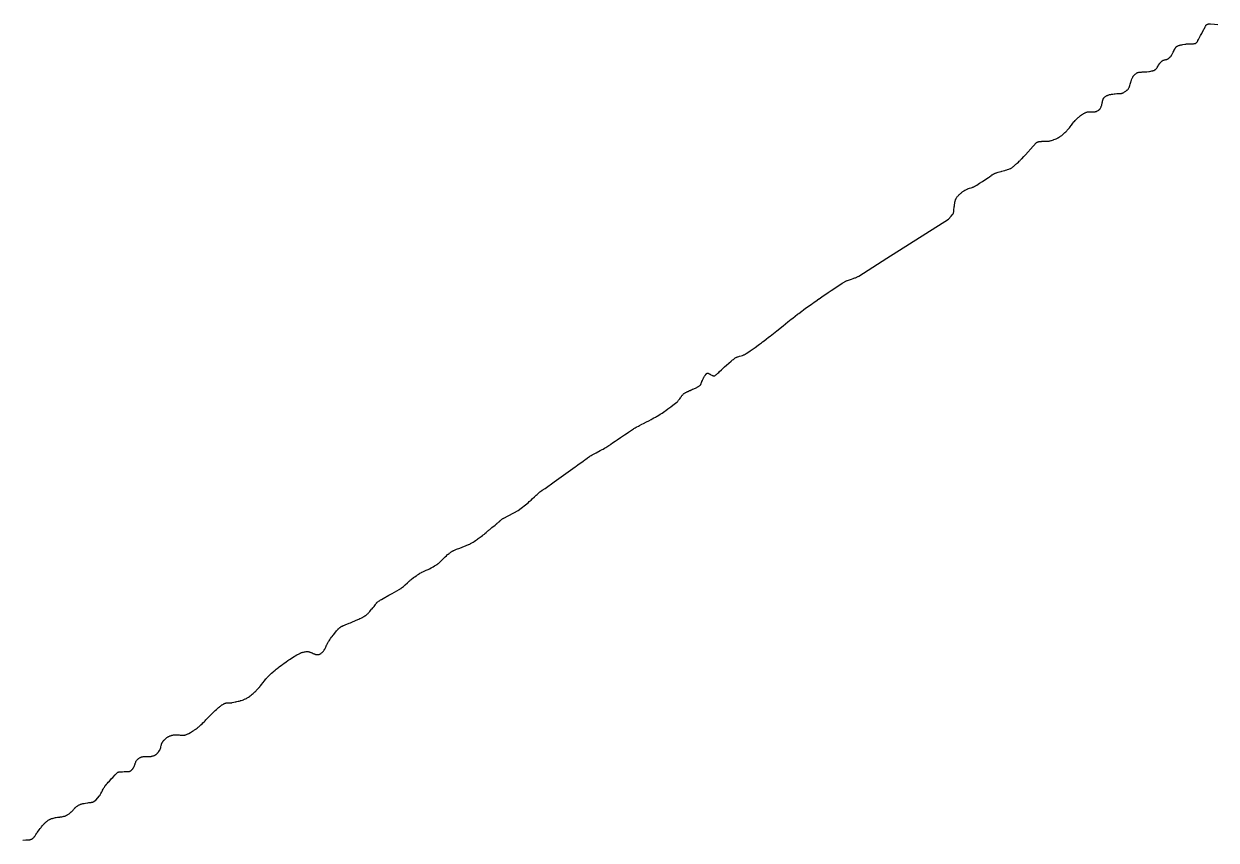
# Model space of a CAD drawing. Header units: millimetres. Extents: x 642261 to 742091, y 6812581 to 6930561.
# Drawn here: x 683251 to 686023, y 6817137 to 6819036 of the extents above; entities that cross this region are included whole.
import ezdxf

# ---------------------------------------------------------------- set-up
doc = ezdxf.new("R2010")
doc.units = ezdxf.units.MM
doc.layers.add('LimiteRegional', color=10, linetype='Continuous')

msp = doc.modelspace()

# ---------------------------------------------------------------- linework, layer by layer
at = {"layer": 'LimiteRegional', "color": 7, "linetype": 'Continuous'}
msp.add_lwpolyline([(683248.841, 6817136.739), (683255.729, 6817137.311), (683256.785, 6817137.385), (683258.899, 6817137.4751), (683261.721, 6817137.569), (683263.131, 6817137.6471), (683263.842, 6817137.7101), (683264.539, 6817137.772), (683265.243, 6817137.857), (683265.724, 6817137.9331), (683266.669, 6817138.1502), (683267.593, 6817138.446), (683268.196, 6817138.685), (683268.5921, 6817138.8611), (683269.37, 6817139.2541), (683270.222, 6817139.755), (683270.776, 6817140.12), (683271.139, 6817140.376), (683271.849, 6817140.9181), (683272.3681, 6817141.3471), (683273.368, 6817142.2581), (683274.316, 6817143.2251), (683274.918, 6817143.895), (683275.3071, 6817144.3501), (683276.05, 6817145.2751), (683276.843, 6817146.342), (683277.348, 6817147.0621), (683278.3141, 6817148.517), (683279.3316, 6817150.1266), (683281.09, 6817152.908), (683282.058, 6817154.3431), (683282.563, 6817155.0491), (683286.851, 6817160.8351), (683289.025, 6817163.6991), (683291.237, 6817166.54), (683292.361, 6817167.9521), (683294.655, 6817170.7571), (683295.827, 6817172.1501), (683297.622, 6817174.226), (683298.845, 6817175.573), (683299.472, 6817176.23), (683300.433, 6817177.1941), (683301.918, 6817178.5871), (683303.458, 6817179.912), (683304.248, 6817180.547), (683305.324, 6817181.364), (683305.872, 6817181.76), (683306.705, 6817182.336), (683307.981, 6817183.1601), (683309.144, 6817183.8511), (683309.734, 6817184.1811), (683310.633, 6817184.6561), (683312.009, 6817185.324), (683313.419, 6817185.9351), (683314.137, 6817186.218), (683315.782, 6817186.8132), (683316.883, 6817187.175), (683317.618, 6817187.4031), (683319.091, 6817187.826), (683320.199, 6817188.119), (683322.424, 6817188.646), (683324.661, 6817189.109), (683326.158, 6817189.39), (683329.17, 6817189.904), (683330.331, 6817190.078), (683332.659, 6817190.364), (683334.4679, 6817190.5572), (683335.769, 6817190.696), (683337.322, 6817190.879), (683338.871, 6817191.0961), (683339.644, 6817191.2221), (683341.645, 6817191.6021), (683342.6371, 6817191.821), (683344.114, 6817192.1911), (683345.578, 6817192.6191), (683346.304, 6817192.8571), (683347.747, 6817193.386), (683348.463, 6817193.6801), (683349.53, 6817194.1591), (683350.9791, 6817194.8921), (683351.915, 6817195.416), (683352.528, 6817195.779), (683353.7281, 6817196.537), (683354.608, 6817197.13), (683356.326, 6817198.369), (683358.002, 6817199.6642), (683361.298, 6817202.349), (683361.8031, 6817202.775), (683362.778, 6817203.661), (683363.714, 6817204.5831), (683364.321, 6817205.2152), (683365.504, 6817206.5071), (683366.6632, 6817207.8241), (683368.206, 6817209.5871), (683368.9891, 6817210.459), (683370.197, 6817211.7401), (683370.82, 6817212.3641), (683371.678, 6817213.1731), (683372.12, 6817213.5661), (683372.801, 6817214.1401), (683373.868, 6817214.9601), (683375.1751, 6817215.8751), (683375.8371, 6817216.3151), (683376.8421, 6817216.9531), (683378.373, 6817217.857), (683379.933, 6817218.6951), (683380.724, 6817219.0891), (683382.325, 6817219.8211), (683383.135, 6817220.1591), (683384.363, 6817220.63), (683386.0221, 6817221.187), (683386.86, 6817221.4351), (683388.13, 6817221.766), (683389.412, 6817222.0471), (683390.057, 6817222.169), (683391.446, 6817222.4081), (683394.227, 6817222.85), (683399.791, 6817223.686), (683402.5691, 6817224.134), (683403.299, 6817224.2431), (683404.7811, 6817224.4021), (683406.776, 6817224.5701), (683407.767, 6817224.6701), (683408.747, 6817224.804), (683409.2311, 6817224.8891), (683410.1831, 6817225.1031), (683410.65, 6817225.2361), (683411.336, 6817225.475), (683412.003, 6817225.7671), (683412.329, 6817225.9351), (683418.868, 6817229.488), (683426.789, 6817239.5171), (683427.103, 6817239.924), (683427.703, 6817240.7571), (683428.2701, 6817241.6131), (683428.6329, 6817242.1941), (683429.324, 6817243.3771), (683430.302, 6817245.1931), (683432.1811, 6817248.879), (683433.1579, 6817250.699), (683433.6721, 6817251.5921), (683434.356, 6817252.765), (683435.688, 6817255.135), (683437.45, 6817258.3091), (683438.35, 6817259.883), (683439.2781, 6817261.4381), (683439.756, 6817262.205), (683440.747, 6817263.7161), (683441.263, 6817264.4571), (683442.0671, 6817265.5481), (683442.2908, 6817265.83), (683442.911, 6817266.6111), (683443.35, 6817267.131), (683444.624, 6817268.5881), (683445.484, 6817269.5472), (683447.226, 6817271.4431), (683449.874, 6817274.2461), (683453.434, 6817277.955), (683455.208, 6817279.818), (683457.914, 6817282.6701), (683463.35, 6817288.3531), (683464.552, 6817289.6699), (683466.185, 6817291.51), (683467.032, 6817292.4011), (683467.9089, 6817293.236), (683468.361, 6817293.624), (683469.06, 6817294.157), (683469.703, 6817294.5751), (683470.034, 6817294.7611), (683470.541, 6817295.009), (683471.063, 6817295.216), (683471.33, 6817295.303), (683471.876, 6817295.4421), (683472.156, 6817295.4931), (683472.583, 6817295.5451), (683474.114, 6817295.666), (683477.177, 6817295.8481), (683480.241, 6817295.977), (683484.327, 6817296.12), (683485.7615, 6817296.1769), (683486.3701, 6817296.201), (683489.2259, 6817296.3101), (683493.0341, 6817296.4511), (683494.938, 6817296.5381), (683495.2701, 6817296.5641), (683495.922, 6817296.6621), (683496.559, 6817296.8181), (683496.975, 6817296.9531), (683497.788, 6817297.2901), (683498.383, 6817297.5962), (683498.771, 6817297.8232), (683499.533, 6817298.325), (683499.9049, 6817298.597), (683500.635, 6817299.178), (683501.346, 6817299.798), (683501.81, 6817300.227), (683502.717, 6817301.1101), (683503.325, 6817301.7461), (683503.707, 6817302.1761), (683504.422, 6817303.0511), (683504.759, 6817303.4961), (683505.396, 6817304.4011), (683505.996, 6817305.3261), (683507.132, 6817307.2331), (683507.414, 6817307.744), (683507.927, 6817308.789), (683508.382, 6817309.8571), (683508.6589, 6817310.5801), (683509.1671, 6817312.0461), (683509.3589, 6817312.6502), (683509.638, 6817313.529), (683510.26, 6817315.512), (683510.588, 6817316.499), (683511.126, 6817317.964), (683511.423, 6817318.6861), (683511.858, 6817319.635), (683512.093, 6817320.103), (683512.474, 6817320.7941), (683513.11, 6817321.807), (683513.832, 6817322.7901), (683514.342, 6817323.4091), (683514.695, 6817323.8061), (683515.43, 6817324.5651), (683516.007, 6817325.105), (683516.403, 6817325.451), (683517.224, 6817326.114), (683517.647, 6817326.432), (683518.522, 6817327.04), (683519.43, 6817327.6171), (683520.054, 6817327.985), (683521.345, 6817328.686), (683522.429, 6817329.219), (683522.972, 6817329.4661), (683523.788, 6817329.81), (683525.017, 6817330.269), (683526.257, 6817330.657), (683526.882, 6817330.8241), (683528.144, 6817331.1021), (683528.783, 6817331.213), (683529.75, 6817331.3441), (683531.014, 6817331.4391), (683531.858, 6817331.458), (683532.421, 6817331.454), (683533.549, 6817331.416), (683535.243, 6817331.309), (683537.501, 6817331.15), (683538.1484, 6817331.1197), (683538.63, 6817331.097), (683539.757, 6817331.0801), (683540.32, 6817331.0901), (683541.1631, 6817331.1331), (683544.045, 6817331.375), (683545.477, 6817331.533), (683546.904, 6817331.728), (683547.6151, 6817331.8421), (683549.033, 6817332.1101), (683549.74, 6817332.2652), (683550.799, 6817332.5281), (683552.207, 6817332.9412), (683552.909, 6817333.177), (683553.96, 6817333.571), (683555.0101, 6817334.016), (683555.5331, 6817334.259), (683556.067, 6817334.5251), (683557.091, 6817335.0981), (683558.06, 6817335.725), (683558.677, 6817336.1701), (683559.077, 6817336.4781), (683559.85, 6817337.12), (683560.68, 6817337.8821), (683561.212, 6817338.4102), (683562.231, 6817339.5121), (683562.7199, 6817340.0831), (683563.665, 6817341.259), (683564.5741, 6817342.4742), (683565.164, 6817343.3001), (683566.321, 6817344.9802), (683566.777, 6817345.6921), (683567.058, 6817346.176), (683567.568, 6817347.164), (683567.8, 6817347.6671), (683568.223, 6817348.6912), (683568.597, 6817349.7341), (683568.7306, 6817350.149), (683568.824, 6817350.439), (683569.232, 6817351.8662), (683569.77, 6817354.038), (683570.449, 6817356.952), (683570.816, 6817358.399), (683571.226, 6817359.83), (683571.453, 6817360.5371), (683571.828, 6817361.5832), (683572.203, 6817362.498), (683572.406, 6817362.949), (683572.734, 6817363.617), (683573.28, 6817364.597), (683573.9, 6817365.5481), (683574.24, 6817366.012), (683575.495, 6817367.606), (683576.139, 6817368.3811), (683577.126, 6817369.516), (683578.141, 6817370.6141), (683578.659, 6817371.1489), (683579.717, 6817372.1881), (683580.257, 6817372.6921), (683581.083, 6817373.428), (683582.212, 6817374.369), (683582.7899, 6817374.823), (683583.672, 6817375.4801), (683585.034, 6817376.414), (683586.285, 6817377.1881), (683586.48, 6817377.3), (683586.925, 6817377.5551), (683587.904, 6817378.0791), (683589.415, 6817378.805), (683590.453, 6817379.2471), (683590.981, 6817379.4561), (683591.785, 6817379.752), (683593.262, 6817380.231), (683594.247, 6817380.508), (683594.904, 6817380.6741), (683596.219, 6817380.967), (683597.207, 6817381.153), (683597.865, 6817381.263), (683599.183, 6817381.452), (683601.164, 6817381.6651), (683602.488, 6817381.7681), (683605.144, 6817381.904), (683605.767, 6817381.919), (683607.015, 6817381.903), (683608.263, 6817381.835), (683609.096, 6817381.766), (683610.762, 6817381.5879), (683612.43, 6817381.377), (683614.653, 6817381.0899), (683615.764, 6817380.961), (683617.43, 6817380.8101), (683617.9561, 6817380.7785), (683618.262, 6817380.7601), (683619.3711, 6817380.727), (683619.925, 6817380.7271), (683620.7561, 6817380.7511), (683622.001, 6817380.8471), (683623.4359, 6817381.038), (683624.383, 6817381.203), (683625.012, 6817381.33), (683626.259, 6817381.6231), (683627.1871, 6817381.8762), (683627.802, 6817382.0621), (683629.0251, 6817382.4702), (683629.632, 6817382.6929), (683630.839, 6817383.177), (683632.037, 6817383.7101), (683632.83, 6817384.0921), (683634.404, 6817384.9201), (683638.521, 6817387.2551), (683640.537, 6817388.439), (683643.507, 6817390.2451), (683646.414, 6817392.094), (683647.843, 6817393.0391), (683650.6531, 6817394.9741), (683652.035, 6817395.9671), (683654.076, 6817397.493), (683655.861, 6817398.8871), (683656.7431, 6817399.5991), (683658.053, 6817400.6871), (683659.9871, 6817402.3651), (683661.8851, 6817404.1021), (683662.821, 6817404.994), (683665.5131, 6817407.6382), (683667.285, 6817409.4171), (683670.788, 6817413.005), (683672.3353, 6817414.6144), (683674.259, 6817416.615), (683678.879, 6817421.427), (683681.203, 6817423.8191), (683684.728, 6817427.372), (683686.515, 6817429.1271), (683688.407, 6817430.9551), (683692.214, 6817434.5781), (683696.055, 6817438.164), (683698.637, 6817440.54), (683703.857, 6817445.2691), (683705.655, 6817446.8421), (683706.571, 6817447.6081), (683707.967, 6817448.7261), (683709.393, 6817449.802), (683710.117, 6817450.323), (683711.592, 6817451.328), (683712.343, 6817451.8091), (683713.488, 6817452.5041), (683715.049, 6817453.376), (683715.845, 6817453.787), (683717.06, 6817454.37), (683718.301, 6817454.9121), (683718.931, 6817455.1661), (683719.528, 6817455.3841), (683719.9291, 6817455.5121), (683720.736, 6817455.733), (683721.142, 6817455.827), (683721.96, 6817455.982), (683722.784, 6817456.1), (683723.336, 6817456.161), (683724.448, 6817456.2441), (683725.286, 6817456.2791), (683726.97, 6817456.299), (683730.349, 6817456.2781), (683732.031, 6817456.314), (683733.145, 6817456.3821), (683733.699, 6817456.4331), (683734.526, 6817456.5361), (683735.755, 6817456.7581), (683739.266, 6817457.5142), (683742.3543, 6817458.181), (683743.943, 6817458.524), (683746.276, 6817459.0481), (683749.763, 6817459.8811), (683751.499, 6817460.3262), (683753.804, 6817460.9571), (683754.953, 6817461.2912), (683756.67, 6817461.8171), (683759.229, 6817462.672), (683761.487, 6817463.5061), (683762.61, 6817463.9521), (683764.285, 6817464.6591), (683765.948, 6817465.4161), (683766.775, 6817465.814), (683768.42, 6817466.6511), (683769.2381, 6817467.092), (683770.4581, 6817467.781), (683771.496, 6817468.396), (683773.522, 6817469.667), (683775.4841, 6817470.9881), (683776.759, 6817471.8961), (683777.596, 6817472.5131), (683779.2391, 6817473.7721), (683781.0421, 6817475.228), (683782.221, 6817476.221), (683784.528, 6817478.2539), (683785.6611, 6817479.293), (683787.89, 6817481.411), (683790.083, 6817483.5761), (683791.531, 6817485.042), (683794.4111, 6817488.0201), (683795.542, 6817489.2211), (683796.285, 6817490.0291), (683797.748, 6817491.6651), (683799.558, 6817493.7732), (683799.89, 6817494.1599), (683801.289, 6817495.845), (683804.036, 6817499.254), (683806.743, 6817502.691), (683810.346, 6817507.27), (683812.166, 6817509.541), (683814.012, 6817511.7891), (683814.948, 6817512.902), (683816.371, 6817514.554), (683818.31, 6817516.721), (683819.3, 6817517.7861), (683820.815, 6817519.359), (683822.369, 6817520.899), (683823.162, 6817521.656), (683824.468, 6817522.8761), (683827.106, 6817525.2801), (683829.775, 6817527.6389), (683831.57, 6817529.189), (683835.2, 6817532.238), (683837.954, 6817534.4839), (683839.805, 6817535.965), (683843.538, 6817538.889), (683845.419, 6817540.3351), (683849.211, 6817543.2), (683853.037, 6817546.0351), (683855.606, 6817547.914), (683860.781, 6817551.6531), (683864.948, 6817554.6001), (683867.028, 6817556.033), (683870.152, 6817558.1361), (683873.297, 6817560.186), (683874.881, 6817561.192), (683878.083, 6817563.169), (683879.703, 6817564.141), (683882.164, 6817565.58), (683885.51, 6817567.464), (683887.215, 6817568.393), (683889.817, 6817569.771), (683892.478, 6817571.132), (683893.833, 6817571.8071), (683894.335, 6817572.0481), (683895.343, 6817572.492), (683896.355, 6817572.89), (683897.032, 6817573.1321), (683898.391, 6817573.563), (683899.413, 6817573.8451), (683900.095, 6817574.0171), (683901.463, 6817574.3241), (683903.519, 6817574.713), (683904.891, 6817574.94), (683907.632, 6817575.357), (683908.012, 6817575.4081), (683908.773, 6817575.4741), (683909.535, 6817575.4951), (683910.044, 6817575.484), (683911.063, 6817575.409), (683911.828, 6817575.309), (683912.339, 6817575.222), (683913.362, 6817575.0061), (683913.873, 6817574.8771), (683914.898, 6817574.5851), (683915.923, 6817574.25), (683916.607, 6817574.006), (683917.977, 6817573.4791), (683919.004, 6817573.055), (683921.061, 6817572.1641), (683923.7501, 6817570.9861), (683925.176, 6817570.389), (683926.547, 6817569.8561), (683927.232, 6817569.6079), (683928.5999, 6817569.1631), (683929.284, 6817568.9681), (683930.309, 6817568.717), (683931.333, 6817568.5211), (683931.845, 6817568.4451), (683932.753, 6817568.3501), (683933.207, 6817568.323), (683933.887, 6817568.3101), (683934.906, 6817568.3551), (683935.9231, 6817568.484), (683936.43, 6817568.582), (683937.107, 6817568.749), (683937.444, 6817568.8481), (683937.951, 6817569.0182), (683938.709, 6817569.3221), (683939.291, 6817569.5912), (683940.413, 6817570.1751), (683941.4791, 6817570.8211), (683942.1611, 6817571.2831), (683942.603, 6817571.6051), (683943.458, 6817572.279), (683944.3761, 6817573.0841), (683944.964, 6817573.6471), (683945.346, 6817574.0332), (683946.086, 6817574.829), (683946.622, 6817575.4451), (683947.648, 6817576.7251), (683948.618, 6817578.0591), (683949.2379, 6817578.9741), (683950.4221, 6817580.853), (683950.745, 6817581.4011), (683951.3591, 6817582.506), (683951.9361, 6817583.621), (683952.3021, 6817584.3692), (683953.0031, 6817585.8731), (683954.004, 6817588.137), (683955.0635, 6817590.5266), (683955.335, 6817591.139), (683956.037, 6817592.618), (683956.787, 6817594.075), (683957.184, 6817594.7941), (683957.815, 6817595.856), (683959.698, 6817598.845), (683960.653, 6817600.327), (683962.105, 6817602.5361), (683964.329, 6817605.8171), (683966.616, 6817609.0621), (683967.784, 6817610.6721), (683970.176, 6817613.8691), (683971.402, 6817615.4561), (683973.279, 6817617.824), (683976.394, 6817621.6821), (683977.984, 6817623.587), (683979.613, 6817625.4501), (683980.446, 6817626.359), (683981.581, 6817627.5411), (683982.158, 6817628.118), (683983.041, 6817628.9641), (683984.401, 6817630.1821), (683985.651, 6817631.209), (683986.292, 6817631.7), (683987.275, 6817632.4071), (683988.285, 6817633.076), (683988.8, 6817633.3961), (683989.853, 6817634.003), (683990.391, 6817634.291), (683991.213, 6817634.7), (683993.536, 6817635.7631), (683995.096, 6817636.4341), (683998.236, 6817637.705), (684007.703, 6817641.313), (684010.832, 6817642.578), (684012.3841, 6817643.244), (684024.069, 6817648.412), (684029.902, 6817651.027), (684032.07, 6817651.993), (684034.956, 6817653.2811), (684036.39, 6817653.942), (684038.522, 6817654.978), (684039.576, 6817655.522), (684040.966, 6817656.283), (684041.654, 6817656.6801), (684042.676, 6817657.3), (684044.1831, 6817658.291), (684045.034, 6817658.896), (684045.591, 6817659.309), (684046.68, 6817660.159), (684048.259, 6817661.489), (684049.278, 6817662.408), (684049.944, 6817663.0351), (684051.246, 6817664.316), (684052.67, 6817665.798), (684053.599, 6817666.8071), (684055.417, 6817668.862), (684057.199, 6817670.9531), (684059.551, 6817673.7641), (684060.728, 6817675.1681), (684062.512, 6817677.256), (684063.416, 6817678.2871), (684063.813, 6817678.744), (684064.58, 6817679.6801), (684065.32, 6817680.6411), (684066.744, 6817682.61), (684068.619, 6817685.2551), (684069.586, 6817686.5501), (684070.596, 6817687.8051), (684071.123, 6817688.412), (684071.853, 6817689.197), (684072.232, 6817689.577), (684072.818, 6817690.131), (684073.743, 6817690.919), (684075.051, 6817691.92), (684075.94, 6817692.5581), (684077.751, 6817693.7751), (684078.671, 6817694.358), (684080.535, 6817695.4841), (684082.42, 6817696.573), (684086.215, 6817698.713), (684099.508, 6817706.2441), (684107.62, 6817710.7751), (684118.447, 6817716.796), (684123.835, 6817719.8581), (684124.988, 6817720.543), (684125.744, 6817721.017), (684127.2319, 6817722.0001), (684127.963, 6817722.509), (684129.404, 6817723.5591), (684130.817, 6817724.6471), (684131.745, 6817725.391), (684133.574, 6817726.921), (684134.924, 6817728.097), (684137.585, 6817730.5081), (684142.839, 6817735.433), (684145.485, 6817737.8741), (684147.273, 6817739.47), (684148.177, 6817740.254), (684149.549, 6817741.409), (684150.943, 6817742.536), (684151.649, 6817743.087), (684157.32, 6817747.4431), (684160.178, 6817749.589), (684163.067, 6817751.692), (684164.527, 6817752.7222), (684166.493, 6817754.069), (684167.485, 6817754.7301), (684168.985, 6817755.7031), (684171.268, 6817757.119), (684172.073, 6817757.596), (684173.702, 6817758.5091), (684175.353, 6817759.3771), (684176.465, 6817759.934), (684178.71, 6817761.0061), (684182.113, 6817762.541), (684186.673, 6817764.5452), (684188.943, 6817765.568), (684191.195, 6817766.6282), (684192.312, 6817767.178), (684193.972, 6817768.0331), (684197.965, 6817770.162), (684199.953, 6817771.241), (684202.914, 6817772.8921), (684205.842, 6817774.6011), (684207.289, 6817775.4821), (684209.2, 6817776.6912), (684210.146, 6817777.312), (684211.553, 6817778.2651), (684213.631, 6817779.748), (684214.265, 6817780.227), (684215.501, 6817781.218), (684216.698, 6817782.251), (684217.478, 6817782.96), (684219.003, 6817784.414), (684221.23, 6817786.6621), (684224.163, 6817789.7001), (684225.648, 6817791.2021), (684227.163, 6817792.67), (684227.938, 6817793.387), (684229.125, 6817794.4361), (684230.626, 6817795.744), (684233.5999, 6817798.4331), (684236.246, 6817800.8391), (684237.581, 6817802.0251), (684239.61, 6817803.761), (684240.988, 6817804.877), (684241.686, 6817805.4201), (684242.746, 6817806.2111), (684244.186, 6817807.218), (684244.919, 6817807.699), (684246.035, 6817808.3891), (684247.174, 6817809.039), (684247.753, 6817809.3481), (684248.929, 6817809.93), (684249.527, 6817810.2031), (684250.438, 6817810.588), (684257.3276, 6817813.3565), (684264.608, 6817816.282), (684284.862, 6817824.4291), (684285.778, 6817824.8091), (684287.582, 6817825.625), (684289.354, 6817826.5081), (684290.518, 6817827.13), (684291.287, 6817827.5581), (684292.8101, 6817828.4452), (684294.502, 6817829.485), (684295.619, 6817830.199), (684297.831, 6817831.671), (684301.1101, 6817833.952), (684305.4511, 6817837.0421), (684307.626, 6817838.5681), (684311.902, 6817841.5351), (684314.026, 6817843.0321), (684317.179, 6817845.3171), (684319.252, 6817846.88), (684320.277, 6817847.6781), (684321.7991, 6817848.895), (684323.193, 6817850.0511), (684325.937, 6817852.4131), (684327.7491, 6817854.008), (684330.1641, 6817856.1321), (684331.38, 6817857.1851), (684333.223, 6817858.7411), (684334.157, 6817859.504), (684339.439, 6817863.746), (684346.502, 6817869.3769), (684350.0282, 6817872.1991), (684350.649, 6817872.7071), (684351.8721, 6817873.7521), (684353.074, 6817874.8281), (684355.439, 6817877.035), (684357.534, 6817879.007), (684358.591, 6817879.978), (684360.201, 6817881.3982), (684361.297, 6817882.31), (684361.854, 6817882.7531), (684362.701, 6817883.3991), (684363.8571, 6817884.2201), (684364.4471, 6817884.6121), (684365.35, 6817885.175), (684366.2749, 6817885.7031), (684366.7461, 6817885.9541), (684400.157, 6817903.2911), (684424.069, 6817922.4251), (684426.213, 6817924.194), (684427.615, 6817925.4061), (684428.54, 6817926.2261), (684430.3671, 6817927.8921), (684433.0691, 6817930.44), (684438.4081, 6817935.6101), (684441.089, 6817938.1791), (684442.443, 6817939.4471), (684444.2669, 6817941.1141), (684445.189, 6817941.9351), (684446.5871, 6817943.149), (684448.723, 6817944.9201), (684450.178, 6817946.064), (684450.915, 6817946.6231), (684452.035, 6817947.446), (684456.353, 6817950.5351), (684462.736, 6817955.1031), (684484.2081, 6817970.3141), (684494.939, 6817977.924), (684500.295, 6817981.744), (684532.861, 6818005.043), (684534.9201, 6818006.5302), (684539.012, 6818009.5411), (684551.197, 6818018.6981), (684555.278, 6818021.7261), (684557.3291, 6818023.2241), (684560.426, 6818025.4451), (684561.4899, 6818026.1891), (684563.641, 6818027.641), (684565.819, 6818029.0489), (684567.286, 6818029.9661), (684570.249, 6818031.751), (684572.495, 6818033.0531), (684574.002, 6818033.9061), (684577.035, 6818035.5822), (684581.619, 6818038.0402), (684590.8331, 6818042.8851), (684595.4171, 6818045.3411), (684597.694, 6818046.594), (684601.082, 6818048.5151), (684604.43, 6818050.5001), (684606.085, 6818051.5211), (684610.759, 6818054.4962), (684613.853, 6818056.5142), (684615.908, 6818057.8741), (684619.999, 6818060.623), (684626.102, 6818064.8051), (684630.154, 6818067.6201), (684638.2409, 6818073.279), (684647.3511, 6818079.6271), (684653.457, 6818083.804), (684656.527, 6818085.8661), (684661.156, 6818088.9171), (684665.822, 6818091.9071), (684668.171, 6818093.3761), (684669.447, 6818094.1601), (684672.014, 6818095.699), (684674.6021, 6818097.202), (684676.338, 6818098.1871), (684679.8299, 6818100.1191), (684682.466, 6818101.5401), (684687.7719, 6818104.3242), (684691.327, 6818106.151), (684698.46, 6818109.771), (684703.8099, 6818112.4941), (684709.1409, 6818115.2551), (684711.795, 6818116.6591), (684715.755, 6818118.807), (684719.684, 6818121.0141), (684721.635, 6818122.144), (684723.48, 6818123.235), (684727.1411, 6818125.459), (684730.768, 6818127.7372), (684733.166, 6818129.2831), (684734.7571, 6818130.326), (684737.921, 6818132.4392), (684741.4521, 6818134.856), (684743.7911, 6818136.4901), (684748.435, 6818139.805), (684750.7411, 6818141.4841), (684755.323, 6818144.881), (684759.872, 6818148.3211), (684762.888, 6818150.6351), (684768.886, 6818155.3), (684769.445, 6818155.7531), (684770.5161, 6818156.7111), (684771.532, 6818157.7321), (684772.183, 6818158.4421), (684772.606, 6818158.9281), (684773.429, 6818159.926), (684774.0281, 6818160.6941), (684775.1911, 6818162.2711), (684775.945, 6818163.3441), (684777.4291, 6818165.5161), (684778.538, 6818167.1451), (684779.6641, 6818168.7531), (684780.238, 6818169.5421), (684781.119, 6818170.7021), (684781.9271, 6818171.702), (684782.342, 6818172.189), (684782.978, 6818172.902), (684783.972, 6818173.9261), (684785.016, 6818174.888), (684785.56, 6818175.3431), (684786.3355, 6818175.9391), (684786.696, 6818176.1971), (684787.289, 6818176.593), (684788.214, 6818177.1471), (684789.475, 6818177.8341), (684790.323, 6818178.2781), (684792.031, 6818179.1381), (684792.6964, 6818179.4548), (684793.3567, 6818179.7691), (684794.0742, 6818180.1108), (684794.8483, 6818180.4739), (684795.3221, 6818180.6884), (684795.4772, 6818180.7587), (684795.9562, 6818180.9755), (684796.6335, 6818181.2823), (684798.9535, 6818182.3328), (684799.842, 6818182.7352), (684802.451, 6818183.925), (684803.7501, 6818184.534), (684805.685, 6818185.4751), (684806.582, 6818185.9122), (684808.3941, 6818186.7411), (684813.878, 6818189.102), (684815.686, 6818189.93), (684816.5801, 6818190.365), (684817.905, 6818191.055), (684819.062, 6818191.711), (684819.633, 6818192.0571), (684820.478, 6818192.6001), (684821.7181, 6818193.4781), (684822.5231, 6818194.1091), (684822.92, 6818194.4391), (684823.505, 6818194.9541), (684823.96, 6818195.4171), (684824.23, 6818195.7451), (684824.395, 6818195.9709), (684824.6961, 6818196.4411), (684824.898, 6818196.806), (684825.251, 6818197.5661), (684825.553, 6818198.355), (684826.078, 6818199.98), (684826.477, 6818201.199), (684826.701, 6818201.796), (684827.09, 6818202.6651), (684827.576, 6818203.642), (684828.516, 6818205.62), (684829.1281, 6818206.949), (684830.345, 6818209.6141), (684831.275, 6818211.5991), (684832.242, 6818213.5581), (684832.746, 6818214.5231), (684833.534, 6818215.945), (684834.274, 6818217.1821), (684834.66, 6818217.788), (684835.26, 6818218.682), (684836.215, 6818219.9831), (684836.8921, 6818220.821), (684837.243, 6818221.231), (684837.786, 6818221.8321), (684838.125, 6818222.1531), (684838.363, 6818222.333), (684838.5271, 6818222.4392), (684838.867, 6818222.618), (684839.132, 6818222.7251), (684839.313, 6818222.7831), (684839.685, 6818222.8711), (684840.2671, 6818222.9331), (684840.6691, 6818222.9311), (684840.9421, 6818222.9121), (684841.502, 6818222.834), (684841.823, 6818222.7681), (684842.477, 6818222.5931), (684843.143, 6818222.365), (684843.593, 6818222.1881), (684844.5001, 6818221.7831), (684845.8641, 6818221.078), (684846.7641, 6818220.5681), (684848.5032, 6818219.528), (684850.292, 6818218.4661), (684851.2661, 6818217.9511), (684851.788, 6818217.7031), (684852.604, 6818217.3571), (684853.443, 6818217.0601), (684853.868, 6818216.935), (684854.715, 6818216.745), (684855.134, 6818216.6851), (684855.752, 6818216.6441), (684856.286, 6818216.6631), (684856.546, 6818216.6941), (684856.925, 6818216.7691), (684857.29, 6818216.8811), (684857.467, 6818216.952), (684857.8071, 6818217.1221), (684857.9702, 6818217.224), (684858.205, 6818217.3961), (684859.91, 6818218.7989), (684861.033, 6818219.7531), (684863.2501, 6818221.699), (684864.347, 6818222.6881), (684866.521, 6818224.6911), (684868.678, 6818226.7191), (684872.971, 6818230.8001), (684876.206, 6818233.8401), (684877.838, 6818235.3391), (684880.315, 6818237.5491), (684884.9694, 6818241.6351), (684890.39, 6818246.3941), (684895.471, 6818250.7801), (684898.898, 6818253.662), (684900.627, 6818255.0851), (684903.244, 6818257.194), (684903.823, 6818257.6361), (684904.2151, 6818257.9191), (684905.0171, 6818258.455), (684906.259, 6818259.1932), (684907.1101, 6818259.6431), (684907.686, 6818259.9281), (684908.86, 6818260.4591), (684910.211, 6818261.006), (684911.126, 6818261.345), (684912.985, 6818261.9732), (684914.874, 6818262.55), (684918.689, 6818263.6419), (684921.538, 6818264.487), (684923.4091, 6818265.1041), (684924.332, 6818265.4351), (684925.6951, 6818265.9701), (684927.029, 6818266.5571), (684927.6841, 6818266.8731), (684928.9649, 6818267.5551), (684929.5911, 6818267.9231), (684930.508, 6818268.5131), (684936.733, 6818272.7621), (684939.836, 6818274.9011), (684944.479, 6818278.1282), (684951.41, 6818283.0192), (684958.296, 6818287.9761), (684961.72, 6818290.482), (684966.2621, 6818293.8531), (684968.524, 6818295.5522), (684971.903, 6818298.119), (684976.9391, 6818302.013), (684982.584, 6818306.4471), (684986.335, 6818309.4181), (684993.814, 6818315.3871), (685001.272, 6818321.3799), (685016.167, 6818333.3851), (685027.364, 6818342.3531), (685034.861, 6818348.289), (685038.624, 6818351.239), (685044.29, 6818355.6371), (685049.986, 6818359.9981), (685052.847, 6818362.162), (685059.8391, 6818367.4041), (685063.3451, 6818370.011), (685068.619, 6818373.9011), (685076.569, 6818379.6841), (685081.8971, 6818383.501), (685084.57, 6818385.3961), (685088.593, 6818388.2221), (685092.1921, 6818390.7281), (685099.4101, 6818395.7071), (685099.721, 6818395.9201), (685106.647, 6818400.6581), (685121.1431, 6818410.531), (685128.3352, 6818415.408), (685131.9411, 6818417.831), (685137.362, 6818421.4461), (685145.5261, 6818426.82), (685153.733, 6818432.1301), (685157.853, 6818434.76), (685158.627, 6818435.2381), (685160.204, 6818436.1342), (685161.819, 6818436.9591), (685162.914, 6818437.4741), (685163.651, 6818437.8021), (685165.1421, 6818438.4281), (685166.272, 6818438.8731), (685168.561, 6818439.7111), (685170.877, 6818440.4951), (685175.551, 6818441.981), (685179.054, 6818443.1011), (685180.792, 6818443.6871), (685183.0861, 6818444.5131), (685184.221, 6818444.95), (685185.903, 6818445.6451), (685187.557, 6818446.392), (685188.373, 6818446.7881), (685189.978, 6818447.6291), (685190.767, 6818448.0771), (685191.931, 6818448.7861), (685257.689, 6818490.5402), (685400.596, 6818581.2821), (685407.133, 6818588.5211), (685409.312, 6818590.934), (685410.4011, 6818592.1401), (685410.625, 6818592.4011), (685411.031, 6818592.9511), (685411.3841, 6818593.536), (685411.5919, 6818593.942), (685411.9511, 6818594.7901), (685412.176, 6818595.4521), (685412.307, 6818595.9041), (685412.53, 6818596.8261), (685412.791, 6818598.2391), (685413.1881, 6818601.0561), (685413.485, 6818603.3961), (685413.964, 6818608.082), (685414.22, 6818610.4241), (685414.3681, 6818611.593), (685414.948, 6818615.754), (685414.997, 6818616.069), (685415.271, 6818617.8271), (685415.636, 6818619.894), (685415.838, 6818620.9251), (685416.29, 6818622.985), (685416.544, 6818624.013), (685416.964, 6818625.5529), (685417.166, 6818626.21), (685417.314, 6818626.6411), (685417.637, 6818627.489), (685418.188, 6818628.725), (685418.598, 6818629.527), (685418.889, 6818630.052), (685419.511, 6818631.08), (685420.27, 6818632.2031), (685420.809, 6818632.9341), (685421.181, 6818633.414), (685421.955, 6818634.357), (685422.559, 6818635.0511), (685423.82, 6818636.406), (685425.14, 6818637.7231), (685426.046, 6818638.5841), (685427.9, 6818640.272), (685429.72, 6818641.8471), (685430.635, 6818642.605), (685432.019, 6818643.706), (685433.418, 6818644.7641), (685434.124, 6818645.277), (685435.55, 6818646.2721), (685436.272, 6818646.7541), (685437.366, 6818647.4579), (685438.849, 6818648.3611), (685439.601, 6818648.798), (685440.744, 6818649.436), (685442.4951, 6818650.3521), (685444.017, 6818651.07), (685445.048, 6818651.5111), (685445.742, 6818651.7891), (685447.142, 6818652.316), (685449.265, 6818653.049), (685453.542, 6818654.421), (685455.667, 6818655.1261), (685456.72, 6818655.497), (685458.109, 6818656.0191), (685458.796, 6818656.2961), (685459.816, 6818656.732), (685461.319, 6818657.4429), (685462.3, 6818657.9611), (685462.783, 6818658.2342), (685463.499, 6818658.6651), (685466.712, 6818660.676), (685473.118, 6818664.7351), (685479.501, 6818668.828), (685492.229, 6818677.075), (685493.411, 6818677.8661), (685494.188, 6818678.41), (685495.727, 6818679.526), (685500.302, 6818682.94), (685501.849, 6818684.0401), (685502.633, 6818684.5731), (685504.2291, 6818685.594), (685505.043, 6818686.0771), (685506.288, 6818686.761), (685507.566, 6818687.3901), (685508.219, 6818687.6811), (685509.404, 6818688.1701), (685510.2, 6818688.4761), (685511.804, 6818689.0451), (685512.6109, 6818689.3122), (685514.234, 6818689.815), (685515.866, 6818690.288), (685519.144, 6818691.1841), (685522.828, 6818692.2021), (685524.659, 6818692.751), (685527.639, 6818693.662), (685531.4236, 6818694.7835), (685533.609, 6818695.431), (685536.588, 6818696.337), (685538.075, 6818696.8061), (685541.036, 6818697.7911), (685542.51, 6818698.3131), (685544.711, 6818699.141), (685545.322, 6818699.3941), (685545.722, 6818699.5751), (685546.504, 6818699.966), (685547.637, 6818700.6191), (685548.368, 6818701.0941), (685548.846, 6818701.426), (685549.781, 6818702.1251), (685550.466, 6818702.676), (685551.8021, 6818703.833), (685553.104, 6818705.0441), (685555.6651, 6818707.535), (685557.601, 6818709.3701), (685558.591, 6818710.249), (685560.083, 6818711.5131), (685563.088, 6818714.0111), (685565.3061, 6818715.9191), (685566.744, 6818717.2351), (685567.445, 6818717.9121), (685568.471, 6818718.955), (685570.6551, 6818721.307), (685570.932, 6818721.6051), (685575.755, 6818726.986), (685578.174, 6818729.669), (685579.397, 6818730.999), (685597.699, 6818750.7001), (685605.675, 6818759.283), (685606.006, 6818759.613), (685606.237, 6818759.8171), (685606.723, 6818760.188), (685606.976, 6818760.357), (685607.504, 6818760.66), (685608.057, 6818760.923), (685608.439, 6818761.077), (685609.003, 6818761.2651), (685609.2291, 6818761.3391), (685609.843, 6818761.5001), (685610.262, 6818761.591), (685611.116, 6818761.742), (685612.431, 6818761.9011), (685613.321, 6818761.974), (685615.11, 6818762.079), (685617.085, 6818762.198), (685618.039, 6818762.2841), (685619.2631, 6818762.391), (685620.081, 6818762.4391), (685621.72, 6818762.4891), (685623.362, 6818762.4941), (685626.648, 6818762.4531), (685629.108, 6818762.4591), (685630.743, 6818762.5191), (685631.558, 6818762.573), (685631.7166, 6818762.5885), (685632.777, 6818762.692), (685633.991, 6818762.864), (685634.596, 6818762.973), (685636.1901, 6818763.305), (685637.245, 6818763.5512), (685639.3381, 6818764.1), (685640.378, 6818764.4001), (685642.445, 6818765.0471), (685644.499, 6818765.7501), (685645.8641, 6818766.2461), (685648.588, 6818767.2931), (685651.0149, 6818768.2951), (685652.205, 6818768.825), (685653.963, 6818769.674), (685655.117, 6818770.2851), (685655.69, 6818770.6061), (685656.5431, 6818771.1111), (685658.6161, 6818772.419), (685659.97, 6818773.322), (685660.86, 6818773.9371), (685662.611, 6818775.1981), (685663.9, 6818776.1712), (685664.748, 6818776.832), (685666.419, 6818778.1841), (685667.243, 6818778.875), (685668.866, 6818780.285), (685670.46, 6818781.7321), (685671.5071, 6818782.717), (685673.567, 6818784.736), (685675.5569, 6818786.8001), (685676.847, 6818788.205), (685677.6941, 6818789.152), (685679.357, 6818791.0702), (685681.791, 6818793.9929), (685683.384, 6818795.964), (685686.0404, 6818799.3146), (685686.534, 6818799.9371), (685690.08, 6818804.4032), (685692.485, 6818807.347), (685693.71, 6818808.803), (685695.583, 6818810.9569), (685697.509, 6818813.0701), (685698.495, 6818814.1089), (685699.466, 6818815.0981), (685700.12, 6818815.7421), (685701.448, 6818817.0011), (685702.123, 6818817.617), (685703.499, 6818818.8241), (685704.915, 6818820.004), (685705.884, 6818820.779), (685707.889, 6818822.3082), (685710.132, 6818823.925), (685711.269, 6818824.7051), (685712.994, 6818825.829), (685714.746, 6818826.882), (685715.633, 6818827.3781), (685716.827, 6818828.003), (685717.43, 6818828.299), (685718.341, 6818828.721), (685719.724, 6818829.299), (685720.971, 6818829.755), (685721.601, 6818829.961), (685722.554, 6818830.2411), (685724.003, 6818830.591), (685724.982, 6818830.7751), (685725.475, 6818830.8521), (685726.221, 6818830.948), (685726.615, 6818830.9801), (685727.401, 6818830.9821), (685728.188, 6818830.923), (685729.761, 6818830.728), (685730.941, 6818830.618), (685731.531, 6818830.6071), (685732.3515, 6818830.6231), (685734.645, 6818830.6681), (685736.202, 6818830.725), (685738.537, 6818830.8701), (685740.0941, 6818831.0221), (685740.872, 6818831.117), (685742.04, 6818831.2891), (685742.788, 6818831.4351), (685743.277, 6818831.556), (685744.236, 6818831.852), (685744.7071, 6818832.0241), (685745.636, 6818832.4141), (685746.552, 6818832.856), (685747.157, 6818833.177), (685748.3641, 6818833.8701), (685749.443, 6818834.5521), (685749.9561, 6818834.9091), (685750.694, 6818835.472), (685751.3901, 6818836.0771), (685751.722, 6818836.3981), (685752.354, 6818837.083), (685752.653, 6818837.45), (685753.08, 6818838.032), (685753.6581, 6818838.919), (685754.015, 6818839.5161), (685754.667, 6818840.724), (685754.965, 6818841.336), (685755.5141, 6818842.5731), (685756.0071, 6818843.829), (685756.312, 6818844.677), (685756.8771, 6818846.4001), (685757.113, 6818847.2081), (685757.1628, 6818847.3966), (685757.256, 6818847.7491), (685757.51, 6818848.8381), (685757.733, 6818849.933), (685758.129, 6818852.134), (685758.424, 6818853.7861), (685758.759, 6818855.433), (685758.953, 6818856.2521), (685759.29, 6818857.473), (685759.763, 6818858.965), (685760.022, 6818859.696), (685760.458, 6818860.7691), (685760.791, 6818861.4671), (685760.973, 6818861.81), (685761.268, 6818862.3181), (685761.706, 6818862.9791), (685761.946, 6818863.3019), (685762.336, 6818863.7791), (685762.992, 6818864.4711), (685763.494, 6818864.943), (685764.515, 6818865.825), (685765.56, 6818866.6291), (685766.269, 6818867.1241), (685766.747, 6818867.436), (685767.715, 6818868.02), (685768.824, 6818868.6161), (685769.574, 6818868.979), (685770.078, 6818869.2071), (685771.098, 6818869.6301), (685771.871, 6818869.92), (685773.44, 6818870.4351), (685775.034, 6818870.8721), (685776.111, 6818871.126), (685776.834, 6818871.2791), (685778.292, 6818871.5551), (685779.833, 6818871.814), (685782.913, 6818872.28), (685785.996, 6818872.685), (685788.053, 6818872.9251), (685792.174, 6818873.346), (685792.974, 6818873.409), (685794.579, 6818873.4811), (685795.7694, 6818873.4961), (685799.4061, 6818873.5421), (685801.014, 6818873.617), (685801.816, 6818873.683), (685803.018, 6818873.8281), (685803.884, 6818874.002), (685804.446, 6818874.1621), (685804.813, 6818874.288), (685805.535, 6818874.5781), (685806.066, 6818874.828), (685807.106, 6818875.394), (685808.126, 6818876.0311), (685810.149, 6818877.421), (685812.695, 6818879.1981), (685813.94, 6818880.0982), (685815.149, 6818881.023), (685815.736, 6818881.498), (685816.8641, 6818882.4821), (685817.4021, 6818882.993), (685818.173, 6818883.789), (685818.816, 6818884.529), (685819.122, 6818884.912), (685819.559, 6818885.5031), (685820.1631, 6818886.4321), (685820.701, 6818887.415), (685820.9419, 6818887.928), (685821.29, 6818888.7591), (685821.501, 6818889.3171), (685821.879, 6818890.442), (685822.1263, 6818891.3142), (685822.362, 6818892.1459), (685823.188, 6818895.578), (685823.618, 6818897.2861), (685823.856, 6818898.134), (685824.258, 6818899.393), (685825.541, 6818903.079), (685826.2, 6818904.913), (685827.243, 6818907.651), (685827.991, 6818909.4651), (685828.385, 6818910.3681), (685829.006, 6818911.718), (685829.466, 6818912.603), (685829.8029, 6818913.1681), (685830.041, 6818913.5339), (685830.544, 6818914.2451), (685830.946, 6818914.7601), (685831.805, 6818915.7531), (685832.731, 6818916.707), (685833.38, 6818917.329), (685834.741, 6818918.553), (685836.063, 6818919.6731), (685836.734, 6818920.2031), (685837.762, 6818920.9429), (685838.464, 6818921.3901), (685838.822, 6818921.5971), (685839.367, 6818921.885), (685840.113, 6818922.221), (685840.494, 6818922.368), (685841.078, 6818922.557), (685841.678, 6818922.709), (685841.983, 6818922.77), (685843.4629, 6818923.0081), (685844.451, 6818923.1391), (685846.43, 6818923.3451), (685847.421, 6818923.424), (685849.405, 6818923.5441), (685850.729, 6818923.6041), (685853.378, 6818923.6981), (685855.364, 6818923.7671), (685858.339, 6818923.91), (685859.823, 6818924.0161), (685862.045, 6818924.2381), (685866.218, 6818924.759), (685868.299, 6818925.0461), (685871.416, 6818925.5401), (685873.2622, 6818925.8835), (685873.491, 6818925.926), (685874.5281, 6818926.139), (685876.082, 6818926.4881), (685876.823, 6818926.6851), (685877.19, 6818926.7981), (685877.733, 6818926.985), (685878.5341, 6818927.3071), (685879.314, 6818927.6771), (685879.696, 6818927.88), (685880.44, 6818928.321), (685880.802, 6818928.559), (685881.332, 6818928.9371), (685882.011, 6818929.482), (685882.3381, 6818929.772), (685882.8121, 6818930.2271), (685883.484, 6818930.957), (685883.978, 6818931.562), (685884.2889, 6818931.9731), (685884.8771, 6818932.81), (685885.689, 6818934.0941), (685885.8694, 6818934.4062), (685887.198, 6818936.705), (685887.9669, 6818937.998), (685888.3719, 6818938.634), (685889.016, 6818939.569), (685891.096, 6818942.3869), (685892.163, 6818943.7711), (685893.262, 6818945.13), (685893.826, 6818945.7981), (685894.99, 6818947.106), (685895.593, 6818947.7451), (685896.525, 6818948.68), (685896.808, 6818948.9411), (685897.401, 6818949.413), (685898.03, 6818949.8261), (685898.467, 6818950.0711), (685898.765, 6818950.222), (685899.377, 6818950.498), (685900.089, 6818950.7701), (685900.574, 6818950.933), (685901.569, 6818951.2201), (685902.586, 6818951.4701), (685904.655, 6818951.9201), (685906.202, 6818952.274), (685907.215, 6818952.5461), (685907.713, 6818952.699), (685908.446, 6818952.9539), (685909.159, 6818953.246), (685909.507, 6818953.409), (685910.183, 6818953.7689), (685910.511, 6818953.9691), (685910.987, 6818954.295), (685912.954, 6818955.774), (685913.919, 6818956.541), (685915.323, 6818957.7371), (685916.219, 6818958.573), (685916.651, 6818959.004), (685917.279, 6818959.668), (685918.072, 6818960.591), (685918.447, 6818961.069), (685918.98, 6818961.81), (685919.475, 6818962.5801), (685919.707, 6818962.9771), (685920.1239, 6818963.7271), (685920.921, 6818965.239), (685921.683, 6818966.761), (685923.159, 6818969.819), (685924.285, 6818972.104), (685924.872, 6818973.239), (685925.4981, 6818974.477), (685926.694, 6818976.953), (685927.334, 6818978.1731), (685927.68, 6818978.774), (685928.178, 6818979.565), (685928.445, 6818979.9551), (685928.874, 6818980.5321), (685929.585, 6818981.378), (685930.047, 6818981.859), (685930.364, 6818982.1621), (685931.02, 6818982.724), (685931.357, 6818982.985), (685932.052, 6818983.4681), (685932.77, 6818983.9031), (685933.261, 6818984.169), (685934.269, 6818984.6451), (685935.439, 6818985.102), (685936.238, 6818985.367), (685936.778, 6818985.528), (685937.872, 6818985.818), (685939.539, 6818986.1881), (685940.662, 6818986.4039), (685942.911, 6818986.803), (685945.408, 6818987.271), (685950.032, 6818988.256), (685951.575, 6818988.5471), (685952.348, 6818988.674), (685953.9, 6818988.882), (685954.679, 6818988.958), (685955.8519, 6818989.029), (685964.256, 6818989.2931), (685965.556, 6818989.3309), (685967.1763, 6818989.3708), (685968.1571, 6818989.3951), (685970.1069, 6818989.4621), (685972.057, 6818989.571), (685973.031, 6818989.6491), (685973.577, 6818989.7231), (685973.929, 6818989.799), (685974.607, 6818990.0121), (685974.9331, 6818990.148), (685975.561, 6818990.4721), (685976.157, 6818990.864), (685976.538, 6818991.159), (685976.786, 6818991.37), (685977.264, 6818991.8231), (685977.5249, 6818992.0961), (685978.027, 6818992.6741), (685978.5071, 6818993.2931), (685978.8161, 6818993.7251), (685979.408, 6818994.627), (685980.241, 6818996.0501), (685980.767, 6818997.0251), (685981.7691, 6818998.9741), (685981.9805, 6818999.3785), (685982.853, 6819001.047), (685986.816, 6819008.3151), (685989.427, 6819013.1671), (685994.604, 6819022.8851), (685995.622, 6819024.889), (685997.5909, 6819028.928), (685998.284, 6819030.2691), (685998.646, 6819030.937), (685999.215, 6819031.9341), (685999.358, 6819032.162), (685999.681, 6819032.588), (686000.045, 6819032.9751), (686000.309, 6819033.2121), (686000.882, 6819033.64), (686001.347, 6819033.9221), (686001.67, 6819034.0931), (686002.3441, 6819034.3971), (686002.692, 6819034.5311), (686002.939, 6819034.613), (686003.403, 6819034.767), (686004.126, 6819034.9641), (686004.609, 6819035.0761), (686005.564, 6819035.261), (686006.888, 6819035.4601), (686007.55, 6819035.5331), (686008.544, 6819035.5981), (686009.536, 6819035.5951), (686010.032, 6819035.5641), (686019.121, 6819034.8081), (686027.001, 6819034.398)], dxfattribs=at)

doc.saveas('drawing.dxf')
